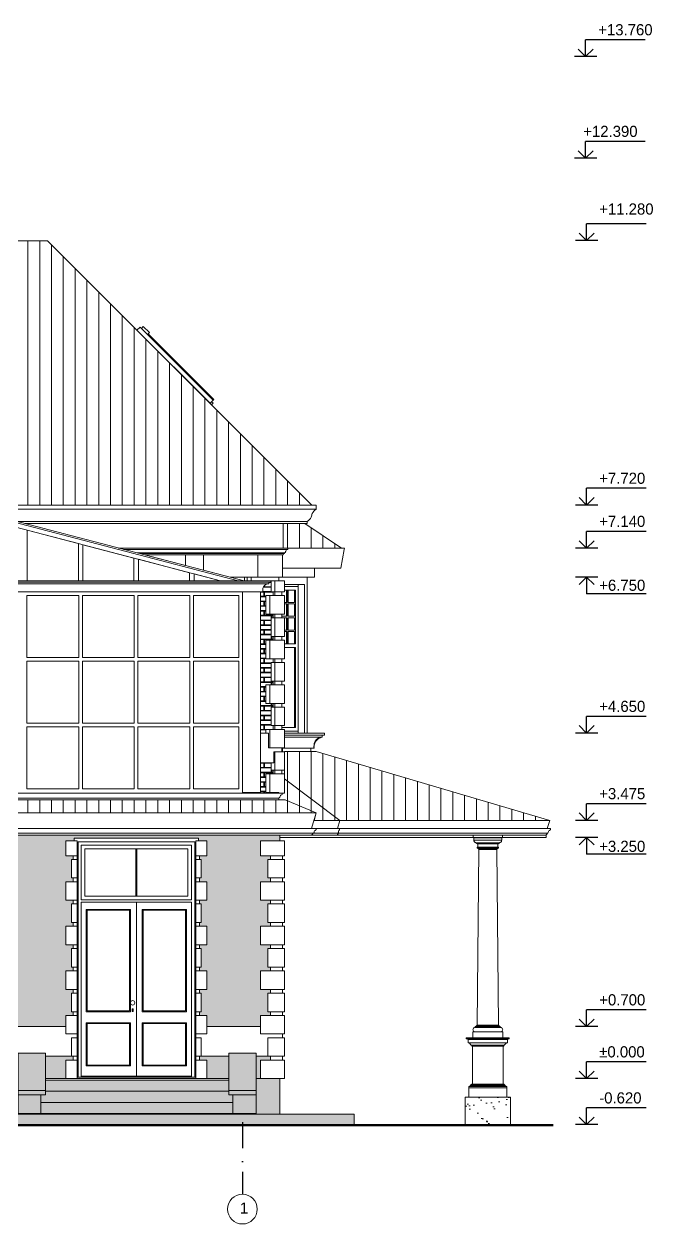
# Model space of a CAD drawing. Header units: millimetres. Extents: x 1177761 to 1329492, y 746793 to 827002.
# Drawn here: x 1261534 to 1269995, y 809771 to 825922 of the extents above; entities that cross this region are included whole.
import ezdxf

# ---------------------------------------------------------------- set-up
doc = ezdxf.new("R2010")
doc.units = ezdxf.units.MM
doc.linetypes.add('Tengelyvonal', pattern=[670.278, 352.778, -176.389, 0, -141.111])
for name, color, linetype in [('axis', 40, 'Continuous'), ('mark', 4, 'Continuous'), ('text', 7, 'Continuous')]:
    doc.layers.add(name, color=color, linetype=linetype)
doc.layers.add('wall', color=5, linetype='Continuous', lineweight=30)
doc.styles.add('GENERATED_STYLE_1', font='')
doc.styles.add('PStudio', font='pstudio.shx')
doc.styles.get('GENERATED_STYLE_1').set_extended_font_data('Arial Кириллический')
pattern_1 = [(0, (-220131.96, 1390884.34), (100, 64), [192.5, -7.5]), (0, (-220231.96, 1390891.84), (100, 64), [192.5, -7.5]), (90, (-220131.96, 1390884.34), (-100, 64), [-71.5, 56.5]), (90, (-220139.46, 1390884.34), (-100, 64), [-71.5, 56.5])]

# ---------------------------------------------------------------- blocks, each defined once
blk = doc.blocks.new('H LEVEL4')
at = {"color": 0, "linetype": 'ByBlock'}
for p, q in [((16, 4.5), (0, 4.5)), ((0, 0), (0, 4.5)), ((3, 0), (-3, 0)), ((-2, 2), (0, 0)), ((0, 0), (2, 2))]:
    blk.add_line(p, q, dxfattribs=at)
at = {"color": 0, "linetype": 'ByBlock', "style": 'PStudio'}
blk.add_attdef('OTM', (3.4, 5.7), '', height=2, dxfattribs=at)
blk = doc.blocks.new('H LEVEL2')
at = {"color": 0, "linetype": 'ByBlock'}
for p, q in [((3, 0), (-3, 0)), ((-2, -2), (0, 0)), ((0, 0), (2, -2)), ((0, 0), (0, -4.5)), ((16, -4.5), (0, -4.5))]:
    blk.add_line(p, q, dxfattribs=at)
at = {"color": 0, "linetype": 'ByBlock', "style": 'PStudio'}
blk.add_attdef('OTM', (3.4, -3.7), '', height=2, dxfattribs=at)
blk = doc.blocks.new('COLUMN')
at = {"color": 0, "linetype": 'ByBlock', "lineweight": -2}
for p, q in [((108, 3875), (108, 3874)), ((108, 3874), (134, 3874)), ((108, 3874), (110, 3874)), ((110, 3874), (112, 3873)), ((112, 3873), (113, 3872)), ((113, 3872), (114, 3871)), ((114, 3871), (115, 3869)), ((115, 3869), (115, 3867)), ((115, 3867), (141, 3867)), ((117, 3867), (117, 3836)), ((117, 3836), (117, 3835)), ((117, 3835), (142, 3835)), ((119, 3835), (119, 3830)), ((119, 3830), (121, 3825)), ((121, 3825), (123, 3820)), ((123, 3820), (125, 3816)), ((125, 3816), (128, 3812)), ((128, 3812), (132, 3809)), ((132, 3809), (136, 3806)), ((134, 3874), (206, 3874)), ((136, 3806), (141, 3805)), ((141, 3867), (210, 3867)), ((141, 3805), (146, 3803)), ((142, 3835), (211, 3835)), ((146, 3803), (151, 3803)), ((151, 3803), (172, 3803)), ((151, 3803), (151, 3800)), ((151, 3800), (152, 3797)), ((152, 3797), (154, 3795)), ((154, 3795), (157, 3793)), ((157, 3793), (159, 3792)), ((159, 3792), (162, 3792)), ((162, 3792), (181, 3792)), ((162, 3792), (162, 3788)), ((162, 3788), (181, 3788)), ((162, 3788), (164, 3788)), ((163, 3739), (162, 3736)), ((162, 3736), (163, 3732)), ((166, 3742), (163, 3739)), ((163, 3732), (166, 3729)), ((164, 3788), (166, 3787)), ((166, 3787), (167, 3786)), ((170, 3743), (166, 3742)), ((166, 3729), (170, 3728)), ((167, 3786), (169, 3784)), ((169, 3784), (169, 3782)), ((169, 3782), (170, 3780)), ((170, 3780), (170, 3743)), ((170, 3743), (188, 3743)), ((170, 3728), (188, 3728)), ((172, 3803), (228, 3803)), ((174, 3721), (174, 3728)), ((176, 3721), (174, 3721)), ((209, 3721), (174, 3721)), ((178, 3720), (176, 3721)), ((180, 3719), (178, 3720)), ((181, 3718), (180, 3719)), ((181, 3792), (234, 3792)), ((181, 3788), (234, 3788)), ((183, 3716), (181, 3718)), ((184, 3715), (183, 3716)), ((188, 3743), (237, 3743)), ((188, 3728), (237, 3728)), ((206, 3874), (305, 3874)), ((270, 3721), (209, 3721)), ((210, 3867), (305, 3867)), ((211, 3835), (305, 3835)), ((228, 3803), (305, 3803)), ((234, 3792), (305, 3792)), ((234, 3788), (305, 3788)), ((237, 3743), (305, 3743)), ((237, 3728), (305, 3728)), ((340, 3721), (270, 3721)), ((305, 3874), (404, 3874)), ((305, 3867), (400, 3867)), ((305, 3835), (399, 3835)), ((305, 3803), (382, 3803)), ((305, 3792), (376, 3792)), ((305, 3788), (376, 3788)), ((305, 3743), (373, 3743)), ((305, 3728), (373, 3728)), ((401, 3721), (340, 3721)), ((373, 3743), (422, 3743)), ((373, 3728), (422, 3728)), ((376, 3792), (429, 3792)), ((376, 3788), (429, 3788)), ((382, 3803), (438, 3803)), ((399, 3835), (468, 3835)), ((400, 3867), (469, 3867)), ((436, 3721), (401, 3721)), ((404, 3874), (476, 3874)), ((422, 3743), (440, 3743)), ((422, 3728), (440, 3728)), ((426, 3715), (427, 3716)), ((427, 3716), (429, 3718)), ((429, 3792), (448, 3792)), ((429, 3788), (448, 3788)), ((429, 3718), (430, 3719)), ((430, 3719), (432, 3720)), ((432, 3720), (434, 3721)), ((434, 3721), (436, 3721)), ((436, 3721), (436, 3728)), ((438, 3803), (459, 3803)), ((441, 3782), (440, 3780)), ((440, 3780), (440, 3743)), ((440, 3743), (444, 3742)), ((444, 3729), (440, 3728)), ((443, 3786), (441, 3784)), ((441, 3784), (441, 3782)), ((444, 3787), (443, 3786)), ((446, 3788), (444, 3787)), ((444, 3742), (447, 3739)), ((447, 3732), (444, 3729)), ((448, 3788), (446, 3788)), ((447, 3739), (448, 3736)), ((448, 3736), (447, 3732)), ((451, 3792), (448, 3792)), ((448, 3792), (448, 3788)), ((453, 3793), (451, 3792)), ((456, 3795), (453, 3793)), ((458, 3797), (456, 3795)), ((459, 3800), (458, 3797)), ((464, 3803), (459, 3803)), ((459, 3803), (459, 3800)), ((469, 3805), (464, 3803)), ((468, 3835), (493, 3835)), ((469, 3867), (495, 3867)), ((474, 3806), (469, 3805)), ((478, 3809), (474, 3806)), ((476, 3874), (502, 3874)), ((482, 3812), (478, 3809)), ((485, 3816), (482, 3812)), ((487, 3820), (485, 3816)), ((489, 3825), (487, 3820)), ((491, 3830), (489, 3825)), ((491, 3835), (491, 3830)), ((493, 3867), (493, 3836)), ((493, 3836), (493, 3835)), ((496, 3871), (495, 3869)), ((495, 3869), (495, 3867)), ((497, 3872), (496, 3871)), ((498, 3873), (497, 3872)), ((500, 3874), (498, 3873)), ((502, 3874), (500, 3874)), ((502, 3875), (502, 3874)), ((184, 3711), (160, 1349)), ((184, 3713), (184, 3715)), ((184, 3711), (184, 3713)), ((184, 3711), (217, 3711)), ((217, 3711), (273, 3711)), ((273, 3711), (337, 3711)), ((337, 3711), (393, 3711)), ((393, 3711), (426, 3711)), ((426, 3713), (426, 3715)), ((426, 3711), (426, 3713)), ((426, 3711), (450, 1349)), ((108, 1299), (106, 1291)), ((113, 1305), (108, 1299)), ((119, 1310), (113, 1305)), ((127, 1314), (119, 1310)), ((135, 1315), (127, 1314)), ((135, 1315), (158, 1315)), ((137, 1325), (136, 1321)), ((136, 1321), (137, 1318)), ((139, 1327), (137, 1325)), ((137, 1318), (139, 1316)), ((142, 1328), (139, 1327)), ((139, 1316), (142, 1315)), ((142, 1328), (148, 1328)), ((150, 1337), (148, 1336)), ((148, 1336), (148, 1328)), ((148, 1336), (190, 1336)), ((148, 1328), (159, 1328)), ((153, 1337), (150, 1337)), ((155, 1338), (153, 1337)), ((156, 1340), (155, 1338)), ((158, 1342), (156, 1340)), ((159, 1344), (158, 1342)), ((158, 1315), (220, 1315)), ((160, 1346), (159, 1344)), ((159, 1328), (164, 1328)), ((160, 1349), (160, 1346)), ((160, 1349), (199, 1349)), ((164, 1328), (179, 1328)), ((179, 1328), (190, 1328)), ((190, 1336), (263, 1336)), ((190, 1328), (208, 1328)), ((199, 1349), (266, 1349)), ((208, 1328), (224, 1328)), ((220, 1315), (305, 1315)), ((224, 1328), (245, 1328)), ((245, 1328), (263, 1328)), ((263, 1336), (347, 1336)), ((263, 1328), (284, 1328)), ((266, 1349), (344, 1349)), ((284, 1328), (305, 1328)), ((305, 1328), (326, 1328)), ((305, 1315), (390, 1315)), ((326, 1328), (347, 1328)), ((344, 1349), (411, 1349)), ((347, 1336), (420, 1336)), ((347, 1328), (365, 1328)), ((365, 1328), (386, 1328)), ((386, 1328), (402, 1328)), ((390, 1315), (452, 1315)), ((402, 1328), (420, 1328)), ((411, 1349), (450, 1349)), ((420, 1336), (462, 1336)), ((420, 1328), (431, 1328)), ((431, 1328), (446, 1328)), ((446, 1328), (451, 1328)), ((450, 1349), (450, 1346)), ((450, 1346), (451, 1344)), ((451, 1344), (452, 1342)), ((451, 1328), (462, 1328)), ((452, 1342), (454, 1340)), ((452, 1315), (475, 1315)), ((454, 1340), (455, 1338)), ((455, 1338), (457, 1337)), ((457, 1337), (460, 1337)), ((460, 1337), (462, 1336)), ((462, 1336), (462, 1328)), ((462, 1328), (468, 1328)), ((468, 1328), (471, 1327)), ((471, 1316), (468, 1315)), ((471, 1327), (473, 1325)), ((473, 1318), (471, 1316)), ((473, 1325), (474, 1321)), ((474, 1321), (473, 1318)), ((475, 1315), (483, 1314)), ((483, 1314), (491, 1310)), ((491, 1310), (497, 1305)), ((497, 1305), (502, 1299)), ((502, 1299), (504, 1291)), ((16, 1178), (594, 1178)), ((16, 1165), (16, 1178)), ((16, 1165), (594, 1165)), ((26, 1165), (39, 1153)), ((39, 1153), (571, 1153)), ((40, 1109), (40, 1153)), ((106, 1291), (105, 1283)), ((105, 1283), (107, 1275)), ((105, 1257), (505, 1257)), ((105, 1178), (105, 1257)), ((107, 1275), (111, 1268)), ((111, 1268), (116, 1262)), ((116, 1262), (123, 1257)), ((494, 1262), (487, 1257)), ((499, 1268), (494, 1262)), ((503, 1275), (499, 1268)), ((505, 1283), (503, 1275)), ((504, 1291), (505, 1283)), ((505, 1178), (505, 1257)), ((570, 1109), (570, 1153)), ((584, 1165), (571, 1153)), ((594, 1165), (594, 1178)), ((40, 1109), (570, 1109)), ((53, 1109), (83, 1079)), ((83, 1079), (527, 1079)), ((88, 1062), (88, 1079)), ((88, 1062), (522, 1062)), ((99, 553), (99, 1062)), ((511, 553), (511, 1062)), ((522, 1062), (522, 1079)), ((557, 1109), (527, 1079)), ((48, 504), (562, 504)), ((48, 378), (48, 504)), ((51, 521), (559, 521)), ((51, 504), (51, 521)), ((62, 532), (548, 532)), ((62, 521), (62, 532)), ((74, 542), (536, 542)), ((74, 532), (74, 542)), ((86, 553), (524, 553)), ((86, 542), (86, 553)), ((524, 542), (524, 553)), ((536, 532), (536, 542)), ((548, 521), (548, 532)), ((559, 504), (559, 521)), ((562, 378), (562, 504)), ((0, 378), (610, 378)), ((0, 0), (0, 378)), ((610, 0), (610, 378)), ((0, 0), (610, 0))]:
    blk.add_line(p, q, dxfattribs=at)

msp = doc.modelspace()

# ---------------------------------------------------------------- hatches: boundary and pattern name
at = {"layer": 'wall', "lineweight": 20, "ltscale": 50}
h = msp.add_hatch(dxfattribs=at)
h.set_pattern_fill('ANSI31', color=250, scale=50, angle=45, style=0)
h.paths.add_polyline_path([(1261848, 823005), (1257649, 823005), (1261206, 819448), (1261264, 819448), (1265405, 819448)])
h = msp.add_hatch(dxfattribs=at)
h.set_pattern_fill('ANSI31', color=250, scale=50, angle=45, style=0)
h.paths.add_polyline_path([(1265310, 819198), (1265019, 819198), (1265019, 818868), (1265083, 818868), (1265804, 818868)])
at = {"layer": 'wall', "lineweight": 20, "ltscale": 2}
h = msp.add_hatch(dxfattribs=at)
h.set_pattern_fill('AR18', color=251, scale=20, style=0)
h.set_pattern_definition(pattern_1)
h.paths.add_polyline_path([(1264857, 817328), (1264884, 817328), (1264884, 817378), (1264840, 817378), (1264787, 817378), (1264787, 817628), (1264840, 817628), (1264884, 817628), (1264884, 817678), (1264857, 817678), (1264857, 817928), (1264884, 817928), (1264884, 817978), (1264840, 817978), (1264787, 817978), (1264787, 818228), (1264840, 818228), (1264884, 818228), (1264884, 818278), (1264857, 818278), (1264857, 818428), (1264852, 818428), (1264852, 818408), (1264828, 818408), (1264828, 818388), (1264806, 818386), (1264786, 818377), (1264769, 818364), (1264756, 818347), (1264748, 818327), (1264745, 818305), (1264745, 818278), (1264713, 818278), (1264713, 816378), (1264787, 816378), (1264787, 816428), (1264840, 816428), (1264884, 816428), (1264884, 816478), (1264857, 816478), (1264857, 816728), (1264884, 816728), (1264884, 816778), (1264840, 816778), (1264787, 816778), (1264787, 817028), (1264840, 817028), (1264884, 817028), (1264884, 817078), (1264857, 817078)])
h.paths.add_polyline_path([(1264857, 815978), (1264713, 815978), (1264713, 815578), (1264713, 815568), (1264963, 815568), (1264963, 815578), (1264840, 815578), (1264787, 815578), (1264787, 815828), (1264840, 815828), (1264884, 815828), (1264884, 815878), (1264857, 815878)])
at = {"layer": 'wall', "lineweight": 20, "ltscale": 50}
h = msp.add_hatch(dxfattribs=at)
h.set_pattern_fill('ANSI31', color=250, scale=50, angle=45, style=0)
h.paths.add_polyline_path([(1265462, 816132), (1265038, 816132), (1265038, 815763), (1265782, 815203), (1267383, 815203, -0.237381), (1268190, 815203), (1268606, 815203)])
h.paths.add_polyline_path([(1267383, 815203), (1268190, 815203, 0.237381)], flags=17)
h.paths.add_polyline_path([(1265038, 815763), (1265038, 815568), (1265005, 815568), (1265005, 815551, 0.263702), (1264978, 815528), (1264976, 815521, -0.271282), (1264963, 815505), (1264963, 815480), (1265042, 815480), (1265046, 815480), (1265466, 815303), (1265466, 815303), (1265436, 815203), (1265782, 815203)])
h = msp.add_hatch(dxfattribs=at)
h.set_pattern_fill('ANSI31', color=250, scale=50, angle=45, style=0)
h.paths.add_polyline_path([(1265046, 815480), (1264963, 815480), (1253657, 815480), (1253836, 815303), (1265466, 815303)])
at = {"layer": 'wall', "lineweight": 20, "ltscale": 2}
h = msp.add_hatch(dxfattribs=at)
h.set_pattern_fill('AR18', color=251, scale=20, style=0)
h.set_pattern_definition(pattern_1)
h.paths.add_polyline_path([(1259284, 813528), (1259184, 813528), (1259184, 813778), (1259284, 813778), (1259284, 813828), (1259259, 813828), (1259259, 814078), (1259284, 814078), (1259284, 814128), (1259184, 814128), (1259184, 814378), (1259284, 814378), (1259284, 814428), (1259259, 814428), (1259259, 814678), (1259284, 814678), (1259284, 814728), (1259184, 814728), (1259184, 814928), (1259334, 814928), (1259334, 814728), (1259334, 814678), (1259334, 814428), (1259334, 814378), (1259334, 814128), (1259334, 814078), (1259334, 813828), (1259334, 813778), (1259334, 813528), (1259334, 813478), (1259334, 813228), (1259334, 813178), (1259334, 812928), (1259334, 812878), (1259334, 812628), (1259334, 812578), (1259334, 812328), (1259334, 812328), (1259334, 812278), (1259334, 812278), (1259334, 812028), (1259334, 811978), (1259334, 811728), (1259359, 811728), (1259359, 811745), (1259359, 815003), (1258168, 815003), (1258168, 812446), (1258168, 812428), (1258194, 812428), (1258194, 812678), (1258194, 812728), (1258194, 812978), (1258194, 813028), (1258194, 813278), (1258194, 813328), (1258194, 813578), (1258194, 813628), (1258194, 813878), (1258194, 813928), (1258194, 814178), (1258194, 814228), (1258194, 814478), (1258194, 814528), (1258194, 814778), (1258194, 814828), (1258194, 814978), (1258344, 814978), (1258344, 814828), (1258244, 814828), (1258244, 814778), (1258269, 814778), (1258269, 814528), (1258244, 814528), (1258244, 814478), (1258344, 814478), (1258344, 814228), (1258244, 814228), (1258244, 814178), (1258269, 814178), (1258269, 813928), (1258244, 813928), (1258244, 813878), (1258344, 813878), (1258344, 813628), (1258244, 813628), (1258244, 813578), (1258269, 813578), (1258269, 813328), (1258244, 813328), (1258244, 813278), (1258344, 813278), (1258344, 813028), (1258244, 813028), (1258244, 812978), (1258269, 812978), (1258269, 812728), (1258244, 812728), (1258244, 812678), (1258344, 812678), (1258344, 812428), (1259184, 812428), (1259184, 812578), (1259284, 812578), (1259284, 812628), (1259259, 812628), (1259259, 812878), (1259284, 812878), (1259284, 812928), (1259184, 812928), (1259184, 813178), (1259284, 813178), (1259284, 813228), (1259259, 813228), (1259259, 813478), (1259284, 813478)])
h.paths.add_polyline_path([(1262097, 813778), (1262197, 813778), (1262197, 813828), (1262172, 813828), (1262172, 814078), (1262197, 814078), (1262197, 814128), (1262097, 814128), (1262097, 814378), (1262197, 814378), (1262197, 814428), (1262172, 814428), (1262172, 814678), (1262197, 814678), (1262197, 814728), (1262097, 814728), (1262097, 814928), (1262210, 814928), (1262210, 814965), (1263880, 814965), (1263880, 814928), (1263993, 814928), (1263993, 814728), (1263893, 814728), (1263893, 814678), (1263918, 814678), (1263918, 814428), (1263893, 814428), (1263893, 814378), (1263993, 814378), (1263993, 814128), (1263893, 814128), (1263893, 814078), (1263918, 814078), (1263918, 813828), (1263893, 813828), (1263893, 813778), (1263993, 813778), (1263993, 813528), (1263893, 813528), (1263893, 813478), (1263918, 813478), (1263918, 813228), (1263893, 813228), (1263893, 813178), (1263993, 813178), (1263993, 812928), (1263893, 812928), (1263893, 812878), (1263918, 812878), (1263918, 812628), (1263893, 812628), (1263893, 812578), (1263993, 812578), (1263993, 812428), (1264714, 812428), (1264714, 812578), (1264851, 812578), (1264851, 812628), (1264814, 812628), (1264814, 812878), (1264851, 812878), (1264851, 812928), (1264714, 812928), (1264714, 813178), (1264851, 813178), (1264851, 813228), (1264814, 813228), (1264814, 813478), (1264851, 813478), (1264851, 813528), (1264714, 813528), (1264714, 813778), (1264851, 813778), (1264851, 813828), (1264814, 813828), (1264814, 814078), (1264851, 814078), (1264851, 814128), (1264714, 814128), (1264714, 814378), (1264851, 814378), (1264851, 814428), (1264814, 814428), (1264814, 814678), (1264851, 814678), (1264851, 814728), (1264714, 814728), (1264714, 814928), (1264973, 814928), (1264973, 815003), (1261194, 815003), (1261194, 811745), (1261194, 811728), (1261217, 811728), (1261217, 811978), (1261217, 812028), (1261217, 812278), (1261217, 812328), (1261217, 812578), (1261217, 812628), (1261217, 812878), (1261217, 812928), (1261217, 813178), (1261217, 813228), (1261217, 813478), (1261217, 813528), (1261217, 813778), (1261217, 813828), (1261217, 814078), (1261217, 814128), (1261217, 814378), (1261217, 814428), (1261217, 814678), (1261217, 814728), (1261217, 814928), (1261363, 814928), (1261363, 814728), (1261267, 814728), (1261267, 814678), (1261292, 814678), (1261292, 814428), (1261267, 814428), (1261267, 814378), (1261363, 814378), (1261363, 814128), (1261267, 814128), (1261267, 814078), (1261292, 814078), (1261292, 813828), (1261267, 813828), (1261267, 813778), (1261363, 813778), (1261363, 813528), (1261267, 813528), (1261267, 813478), (1261292, 813478), (1261292, 813228), (1261267, 813228), (1261267, 813178), (1261363, 813178), (1261363, 812928), (1261267, 812928), (1261267, 812878), (1261292, 812878), (1261292, 812628), (1261267, 812628), (1261267, 812578), (1261363, 812578), (1261363, 812428), (1262097, 812428), (1262097, 812578), (1262197, 812578), (1262197, 812628), (1262172, 812628), (1262172, 812878), (1262197, 812878), (1262197, 812928), (1262097, 812928), (1262097, 813178), (1262197, 813178), (1262197, 813228), (1262172, 813228), (1262172, 813478), (1262197, 813478), (1262197, 813528), (1262097, 813528)])
h.paths.add_polyline_path([(1260372, 814078), (1260397, 814078), (1260397, 814128), (1260297, 814128), (1260297, 814378), (1260397, 814378), (1260397, 814428), (1260372, 814428), (1260372, 814678), (1260397, 814678), (1260397, 814728), (1260297, 814728), (1260297, 814928), (1260447, 814928), (1260447, 814728), (1260447, 814678), (1260447, 814428), (1260447, 814378), (1260447, 814128), (1260447, 814078), (1260447, 813828), (1260447, 813778), (1260447, 813528), (1260447, 813478), (1260447, 813228), (1260447, 813178), (1260447, 812928), (1260447, 812878), (1260447, 812628), (1260447, 812578), (1260447, 812328), (1260447, 812278), (1260447, 812028), (1260447, 811978), (1260447, 811728), (1260474, 811728), (1260474, 811745), (1260474, 815003), (1260079, 815003), (1260079, 811745), (1260079, 811728), (1260104, 811728), (1260104, 811978), (1260104, 812028), (1260104, 812278), (1260104, 812328), (1260104, 812578), (1260104, 812628), (1260104, 812878), (1260104, 812928), (1260104, 813178), (1260104, 813228), (1260104, 813478), (1260104, 813528), (1260104, 813778), (1260104, 813828), (1260104, 814078), (1260104, 814128), (1260104, 814378), (1260104, 814428), (1260104, 814678), (1260104, 814728), (1260104, 814928), (1260254, 814928), (1260254, 814728), (1260154, 814728), (1260154, 814678), (1260179, 814678), (1260179, 814428), (1260154, 814428), (1260154, 814378), (1260254, 814378), (1260254, 814128), (1260154, 814128), (1260154, 814078), (1260179, 814078), (1260179, 813828), (1260154, 813828), (1260154, 813778), (1260254, 813778), (1260254, 813528), (1260154, 813528), (1260154, 813478), (1260179, 813478), (1260179, 813228), (1260154, 813228), (1260154, 813178), (1260254, 813178), (1260254, 812928), (1260154, 812928), (1260154, 812878), (1260179, 812878), (1260179, 812628), (1260154, 812628), (1260154, 812578), (1260254, 812578), (1260254, 812428), (1260297, 812428), (1260297, 812578), (1260397, 812578), (1260397, 812628), (1260372, 812628), (1260372, 812878), (1260397, 812878), (1260397, 812928), (1260297, 812928), (1260297, 813178), (1260397, 813178), (1260397, 813228), (1260372, 813228), (1260372, 813478), (1260397, 813478), (1260397, 813528), (1260297, 813528), (1260297, 813778), (1260397, 813778), (1260397, 813828), (1260372, 813828)])
h.paths.add_polyline_path([(1260397, 812028), (1260372, 812028), (1260179, 812028), (1260154, 812028), (1260154, 811978), (1260254, 811978), (1260254, 811728), (1260297, 811728), (1260297, 811978), (1260397, 811978)], flags=17)
h.paths.add_polyline_path([(1262097, 811978), (1262197, 811978), (1262197, 812028), (1262172, 812028), (1261825, 812028), (1261825, 811728), (1262097, 811728)], flags=16)
h.paths.add_polyline_path([(1261455, 812028), (1261292, 812028), (1261267, 812028), (1261267, 811978), (1261363, 811978), (1261363, 811728), (1261455, 811728)], flags=17)
h.paths.add_polyline_path([(1264289, 812028), (1263918, 812028), (1263893, 812028), (1263893, 811978), (1263993, 811978), (1263993, 811728), (1264289, 811728)], flags=17)
h.paths.add_polyline_path([(1264851, 812028), (1264814, 812028), (1264659, 812028), (1264659, 811728), (1264714, 811728), (1264714, 811978), (1264851, 811978)])
at = {"layer": 'wall', "lineweight": 20, "ltscale": 50}
h = msp.add_hatch(dxfattribs=at)
h.set_pattern_fill('AR-SAND', color=250, scale=5, style=0)
h.paths.add_polyline_path([(1264973, 811728), (1264714, 811728), (1264659, 811728), (1264659, 811507), (1264659, 811258), (1264659, 811250), (1264973, 811250)])
h.paths.add_polyline_path([(1264659, 811507), (1264343, 811507), (1264343, 811258), (1264659, 811258)], flags=17)
h.paths.add_polyline_path([(1265974, 811250), (1254201, 811250), (1254201, 811100), (1265974, 811100)])
h.paths.add_polyline_path([(1264659, 811728), (1264289, 811728), (1264289, 811567), (1264659, 811567)])
h.paths.add_polyline_path([(1264659, 812068), (1264289, 812068), (1264289, 811728), (1264659, 811728)])
h.paths.add_polyline_path([(1264659, 811567), (1264289, 811567), (1264289, 811507), (1264659, 811507)])
h.paths.add_polyline_path([(1261758, 811507), (1261455, 811507), (1261455, 811258), (1261758, 811258)], flags=17)
h.paths.add_polyline_path([(1261825, 811567), (1261455, 811567), (1261455, 811507), (1261758, 811507), (1261825, 811507)], flags=17)
h.paths.add_polyline_path([(1261825, 811728), (1261455, 811728), (1261455, 811567), (1261825, 811567)], flags=17)
h.paths.add_polyline_path([(1261825, 812068), (1261455, 812068), (1261455, 811728), (1261825, 811728)])
h.paths.add_polyline_path([(1264343, 811408), (1261758, 811408), (1261758, 811258), (1264343, 811258)], flags=17)
h.paths.add_polyline_path([(1264343, 811507), (1264289, 811507), (1264289, 811558), (1261825, 811558), (1261825, 811507), (1261758, 811507), (1261758, 811408), (1264343, 811408)], flags=16)
h.paths.add_polyline_path([(1264289, 811708), (1261825, 811708), (1261825, 811567), (1261825, 811558), (1264289, 811558)], flags=17)
h.paths.add_polyline_path([(1261455, 811507), (1261455, 811567), (1261455, 811728), (1253633, 811728), (1253633, 811250), (1254201, 811250), (1264659, 811250), (1264659, 811258), (1264343, 811258), (1261758, 811258), (1261455, 811258)])
h.paths.add_polyline_path([(1257103, 811378), (1257103, 811428), (1257103, 811528), (1257253, 811528), (1257253, 811428), (1257253, 811378)], flags=16)
h.paths.add_polyline_path([(1255043, 811378), (1254893, 811378), (1254893, 811428), (1254893, 811528), (1255043, 811528), (1255043, 811428)], flags=16)
h.paths.add_polyline_path([(1259644, 811378), (1259644, 811428), (1259644, 811528), (1259794, 811528), (1259794, 811428), (1259794, 811378)], flags=16)
h.paths.add_polyline_path([(1260759, 811378), (1260759, 811428), (1260759, 811528), (1260909, 811528), (1260909, 811428), (1260909, 811378)], flags=16)
h = msp.add_hatch(dxfattribs=at)
h.set_pattern_fill('AR-SAND', color=250, scale=5, style=0)
h.paths.add_polyline_path([(1268078, 811478), (1267468, 811478), (1267468, 811100), (1268078, 811100)])

# ---------------------------------------------------------------- linework, layer by layer
at = {"layer": 'axis', "linetype": 'Tengelyvonal'}
msp.add_line((1264472, 811143), (1264472, 810171), dxfattribs=at)
at = {"layer": 'axis', "color": 3, "linetype": 'Continuous', "lineweight": 15}
msp.add_circle((1264472, 809971), 200, dxfattribs=at)
at = {"layer": 'wall', "color": 250, "lineweight": 20, "ltscale": 50}
for p, q in [((1233782, 819448), (1265463, 819448)), ((1265463, 819390), (1233782, 819390)), ((1265344, 819228), (1261431, 819228)), ((1265083, 818851), (1262878, 818851)), ((1265038, 818804), (1263057, 818804)), ((1265038, 818795), (1263090, 818795)), ((1265442, 818597), (1265013, 818597)), ((1234271, 815502), (1264963, 815502)), ((1264963, 815568), (1243280, 815568)), ((1265046, 815480), (1247975, 815480)), ((1265403, 815093), (1247963, 815093)), ((1268573, 815029), (1247963, 815029)), ((1268573, 815093), (1265466, 815093)), ((1265404, 815003), (1247963, 815003))]:
    msp.add_line(p, q, dxfattribs=at)
for points in [[(1265405, 819448), (1261848, 823005), (1257649, 823005), (1261206, 819448)], [(1263096, 821842), (1263053, 821800), (1264036, 820817), (1264058, 820838), (1264079, 820859)], [(1263138, 821849), (1263114, 821825), (1263195, 821743), (1263220, 821768)], [(1263206, 821754), (1263195, 821743), (1264079, 820859), (1264089, 820870)], [(1264079, 820817), (1264058, 820838), (1264036, 820817), (1264058, 820796)], [(1262265, 818930), (1261577, 819110), (1261577, 818428), (1262265, 818428)], [(1263013, 818734), (1262325, 818914), (1262325, 818428), (1263013, 818428), (1263013, 818547)], [(1263708, 818778), (1263156, 818778), (1263156, 818778), (1263708, 818634)], [(1263949, 818778), (1263708, 818778), (1263708, 818634), (1263949, 818571)], [(1264677, 818778), (1263949, 818778), (1263949, 818571), (1264306, 818478), (1264306, 818478), (1264677, 818478)], [(1264677, 818778), (1265013, 818778), (1265013, 818478), (1264677, 818478)], [(1263761, 818537), (1263073, 818718), (1263073, 818547), (1263073, 818428), (1263761, 818428), (1263761, 818471)], [(1264852, 818428), (1260839, 818428), (1260839, 818408), (1264852, 818408)], [(1264828, 818408), (1260839, 818408), (1260839, 818388), (1264828, 818388)], [(1263821, 818522), (1263821, 818428), (1264179, 818428)], [(1264306, 818478), (1264500, 818478), (1264500, 818428), (1264497, 818428)], [(1264536, 818478), (1264589, 818478), (1264589, 818428), (1264536, 818428)], [(1264589, 818478), (1264963, 818478), (1264963, 818428), (1264589, 818428)], [(1264910, 818428), (1264857, 818428), (1264857, 818278), (1264910, 818278)], [(1265038, 818428), (1264963, 818428), (1264910, 818428), (1264910, 818278), (1265038, 818278)], [(1265342, 818478), (1265013, 818478), (1264963, 818478), (1264963, 818428), (1265038, 818428), (1265038, 818378), (1265305, 818378), (1265305, 816378), (1265342, 816378)], [(1264756, 818347), (1264769, 818364), (1264786, 818377), (1264806, 818386), (1264828, 818388), (1260839, 818388), (1260839, 818278), (1264745, 818278), (1264745, 818305), (1264748, 818327)], [(1264713, 818278), (1264473, 818278), (1264473, 815578), (1264713, 815578)], [(1264910, 818278), (1264884, 818278), (1264884, 818228), (1264910, 818228)], [(1265001, 818278), (1264910, 818278), (1264910, 818228), (1265001, 818228)], [(1265220, 818353), (1265038, 818353), (1265038, 818303), (1265074, 818303), (1265088, 818303), (1265185, 818303), (1265185, 818137), (1265185, 818117), (1265185, 817950), (1265185, 817930), (1265185, 817764), (1265185, 817744), (1265185, 817578), (1265088, 817578), (1265074, 817578), (1265038, 817578), (1265038, 817528), (1265185, 817528), (1265185, 816453), (1265001, 816453), (1265001, 816428), (1265038, 816428), (1265038, 816403), (1265220, 816403)], [(1265063, 818303), (1265038, 818303), (1265038, 818278), (1265001, 818278), (1265001, 818228), (1265038, 818228), (1265038, 818137), (1265063, 818137)], [(1265074, 818303), (1265063, 818303), (1265063, 818137), (1265074, 818137)], [(1265174, 818303), (1265088, 818303), (1265088, 818137), (1265174, 818137)], [(1265305, 818378), (1265220, 818378), (1265220, 818353), (1265220, 816403), (1265220, 816378), (1265305, 816378)], [(1262269, 818228), (1261571, 818228), (1261571, 817394), (1262269, 817394)], [(1263017, 818228), (1262319, 818228), (1262319, 817394), (1263017, 817394)], [(1263765, 818228), (1263067, 818228), (1263067, 817394), (1263765, 817394)], [(1264423, 818228), (1263815, 818228), (1263815, 817394), (1264423, 817394)], [(1264840, 818228), (1264787, 818228), (1264787, 817978), (1264840, 817978)], [(1265038, 818228), (1265001, 818228), (1264840, 818228), (1264840, 817978), (1265038, 817978)], [(1265063, 818117), (1265038, 818117), (1265038, 817978), (1265001, 817978), (1265001, 817950), (1265063, 817950)], [(1265074, 818117), (1265063, 818117), (1265063, 817950), (1265074, 817950)], [(1265174, 818117), (1265088, 818117), (1265088, 817950), (1265174, 817950)], [(1264910, 817928), (1264857, 817928), (1264857, 817678), (1264910, 817678)], [(1264910, 817978), (1264884, 817978), (1264884, 817928), (1264910, 817928)], [(1265001, 817978), (1264910, 817978), (1264910, 817928), (1265001, 817928)], [(1265038, 817928), (1265001, 817928), (1264910, 817928), (1264910, 817678), (1265001, 817678), (1265038, 817678)], [(1265063, 817930), (1265001, 817930), (1265001, 817928), (1265038, 817928), (1265038, 817764), (1265063, 817764)], [(1265074, 817930), (1265063, 817930), (1265063, 817764), (1265074, 817764)], [(1265174, 817930), (1265088, 817930), (1265088, 817764), (1265174, 817764)], [(1264840, 817628), (1264787, 817628), (1264787, 817378), (1264840, 817378)], [(1265038, 817628), (1265001, 817628), (1264840, 817628), (1264840, 817378), (1265038, 817378)], [(1264910, 817678), (1264884, 817678), (1264884, 817628), (1264910, 817628)], [(1265001, 817678), (1264910, 817678), (1264910, 817628), (1265001, 817628)], [(1265063, 817744), (1265038, 817744), (1265038, 817678), (1265001, 817678), (1265001, 817628), (1265038, 817628), (1265038, 817578), (1265063, 817578)], [(1265074, 817744), (1265063, 817744), (1265063, 817578), (1265074, 817578)], [(1265174, 817744), (1265088, 817744), (1265088, 817578), (1265174, 817578)], [(1265174, 817528), (1265038, 817528), (1265038, 817378), (1265001, 817378), (1265001, 817328), (1265038, 817328), (1265038, 817078), (1265001, 817078), (1265001, 817028), (1265038, 817028), (1265038, 816778), (1265001, 816778), (1265001, 816728), (1265038, 816728), (1265038, 816478), (1265001, 816478), (1265001, 816453), (1265174, 816453)], [(1262269, 817344), (1261571, 817344), (1261571, 816511), (1262269, 816511)], [(1263017, 817344), (1262319, 817344), (1262319, 816511), (1263017, 816511)], [(1263765, 817344), (1263067, 817344), (1263067, 816511), (1263765, 816511)], [(1264423, 817344), (1263815, 817344), (1263815, 816511), (1264423, 816511)], [(1264910, 817328), (1264857, 817328), (1264857, 817078), (1264910, 817078)], [(1264910, 817378), (1264884, 817378), (1264884, 817328), (1264910, 817328)], [(1265001, 817378), (1264910, 817378), (1264910, 817328), (1265001, 817328)], [(1265038, 817328), (1265001, 817328), (1264910, 817328), (1264910, 817078), (1265001, 817078), (1265038, 817078)], [(1264840, 817028), (1264787, 817028), (1264787, 816778), (1264840, 816778)], [(1265038, 817028), (1265001, 817028), (1264840, 817028), (1264840, 816778), (1265038, 816778)], [(1264910, 817078), (1264884, 817078), (1264884, 817028), (1264910, 817028)], [(1265001, 817078), (1264910, 817078), (1264910, 817028), (1265001, 817028)], [(1264910, 816728), (1264857, 816728), (1264857, 816478), (1264910, 816478)], [(1264910, 816778), (1264884, 816778), (1264884, 816728), (1264910, 816728)], [(1265001, 816778), (1264910, 816778), (1264910, 816728), (1265001, 816728)], [(1265038, 816728), (1265001, 816728), (1264910, 816728), (1264910, 816478), (1265038, 816478)], [(1262269, 816461), (1261571, 816461), (1261571, 815628), (1262269, 815628)], [(1263017, 816461), (1262319, 816461), (1262319, 815628), (1263017, 815628)], [(1263765, 816461), (1263067, 816461), (1263067, 815628), (1263765, 815628)], [(1264423, 816461), (1263815, 816461), (1263815, 815628), (1264423, 815628)], [(1264910, 816478), (1264884, 816478), (1264884, 816428), (1264910, 816428)], [(1265001, 816478), (1264910, 816478), (1264910, 816428), (1265001, 816428)], [(1264893, 816128), (1264910, 816128), (1265001, 816128), (1265001, 816178), (1264840, 816178), (1264822, 816178), (1264822, 816378), (1264713, 816378), (1264713, 815978), (1264893, 815978)], [(1264840, 816428), (1264787, 816428), (1264787, 816378), (1264822, 816378), (1264822, 816178), (1264840, 816178)], [(1265038, 816428), (1265001, 816428), (1264840, 816428), (1264840, 816178), (1265001, 816178), (1265038, 816178)], [(1265220, 816403), (1265038, 816403), (1265038, 816378), (1265220, 816378)], [(1265577, 816376), (1265038, 816376), (1265038, 816349), (1265577, 816349)], [(1265545, 816349), (1265038, 816349), (1265038, 816323), (1265545, 816323)], [(1265392, 816176), (1265013, 816176), (1265013, 816128), (1265038, 816128), (1265038, 816132), (1265083, 816132), (1265083, 816132), (1265392, 816132)], [(1264910, 816128), (1264893, 816128), (1264893, 815978), (1264857, 815978), (1264857, 815878), (1264910, 815878)], [(1265038, 816128), (1265001, 816128), (1264910, 816128), (1264910, 815878), (1265038, 815878)], [(1265462, 816132), (1265038, 816132), (1265038, 815763), (1265782, 815203), (1268606, 815203)], [(1264840, 815828), (1264787, 815828), (1264787, 815578), (1264840, 815578)], [(1265038, 815828), (1265001, 815828), (1264840, 815828), (1264840, 815578), (1264963, 815578), (1264963, 815568), (1265005, 815568), (1265038, 815568)], [(1264910, 815878), (1264884, 815878), (1264884, 815828), (1264910, 815828)], [(1265001, 815878), (1264910, 815878), (1264910, 815828), (1265001, 815828)], [(1265046, 815480), (1264963, 815480), (1253657, 815480), (1253836, 815303), (1265466, 815303)], [(1262247, 814928), (1262097, 814928), (1262097, 814728), (1262247, 814728)], [(1263880, 814965), (1262210, 814965), (1262210, 814928), (1262247, 814928), (1262247, 814728), (1262247, 814678), (1262247, 814428), (1262247, 814378), (1262247, 814128), (1262247, 814078), (1262247, 813828), (1262247, 813778), (1262247, 813528), (1262247, 813478), (1262247, 813228), (1262247, 813178), (1262247, 812928), (1262247, 812878), (1262247, 812628), (1262247, 812578), (1262247, 812428), (1262247, 812428), (1262247, 812028), (1262247, 812028), (1262247, 811978), (1262247, 811748), (1262260, 811748), (1262260, 814915), (1263830, 814915), (1263830, 811748), (1263843, 811748), (1263843, 811978), (1263843, 812028), (1263843, 812278), (1263843, 812328), (1263843, 812428), (1263843, 812578), (1263843, 812628), (1263843, 812878), (1263843, 812928), (1263843, 813178), (1263843, 813228), (1263843, 813478), (1263843, 813528), (1263843, 813778), (1263843, 813828), (1263843, 814078), (1263843, 814128), (1263843, 814378), (1263843, 814428), (1263843, 814678), (1263843, 814728), (1263843, 814928), (1263880, 814928)], [(1263786, 814871), (1262304, 814871), (1262304, 814135), (1263786, 814135)], [(1263993, 814928), (1263843, 814928), (1263843, 814728), (1263993, 814728)], [(1265039, 814928), (1264973, 814928), (1264714, 814928), (1264714, 814728), (1265039, 814728)], [(1267576, 815003), (1265751, 815003), (1265404, 815003), (1264973, 815003), (1264973, 814975), (1267576, 814975)], [(1267576, 814975), (1267971, 814975), (1267971, 815003), (1267576, 815003)], [(1268556, 815003), (1267971, 815003), (1267971, 814975), (1268556, 814975)], [(1262247, 814728), (1262197, 814728), (1262197, 814678), (1262247, 814678)], [(1263039, 814821), (1262354, 814821), (1262354, 814185), (1263039, 814185)], [(1262354, 814185), (1262354, 814821), (1263736, 814821), (1263736, 814185)], [(1263736, 814821), (1263051, 814821), (1263051, 814185), (1263736, 814185)], [(1263893, 814728), (1263843, 814728), (1263843, 814678), (1263893, 814678)], [(1265013, 814728), (1264851, 814728), (1264851, 814678), (1265013, 814678)], [(1262247, 814678), (1262172, 814678), (1262172, 814428), (1262247, 814428)], [(1263918, 814678), (1263843, 814678), (1263843, 814428), (1263918, 814428)], [(1265039, 814678), (1265013, 814678), (1264814, 814678), (1264814, 814428), (1265039, 814428)], [(1262247, 814378), (1262097, 814378), (1262097, 814128), (1262247, 814128)], [(1262247, 814428), (1262197, 814428), (1262197, 814378), (1262247, 814378)], [(1263893, 814428), (1263843, 814428), (1263843, 814378), (1263893, 814378)], [(1263993, 814378), (1263843, 814378), (1263843, 814128), (1263993, 814128)], [(1265039, 814378), (1265013, 814378), (1264714, 814378), (1264714, 814128), (1265039, 814128)], [(1265013, 814428), (1264851, 814428), (1264851, 814378), (1265013, 814378)], [(1262247, 814078), (1262172, 814078), (1262172, 813828), (1262247, 813828)], [(1262247, 814128), (1262197, 814128), (1262197, 814078), (1262247, 814078)], [(1263045, 814103), (1262304, 814103), (1262304, 811760), (1263045, 811760)], [(1263786, 814103), (1263045, 814103), (1263045, 811760), (1263786, 811760)], [(1263893, 814128), (1263843, 814128), (1263843, 814078), (1263893, 814078)], [(1263918, 814078), (1263843, 814078), (1263843, 813828), (1263893, 813828), (1263918, 813828)], [(1265039, 814078), (1265013, 814078), (1264814, 814078), (1264814, 813828), (1265039, 813828)], [(1265013, 814128), (1264851, 814128), (1264851, 814078), (1265013, 814078)], [(1262965, 814005), (1262965, 812628), (1262372, 812628), (1262372, 814005)], [(1262955, 813995), (1262955, 812638), (1262382, 812638), (1262382, 813995)], [(1263125, 814005), (1263718, 814005), (1263718, 812628), (1263125, 812628)], [(1263135, 813995), (1263708, 813995), (1263708, 812638), (1263135, 812638)], [(1262247, 813778), (1262097, 813778), (1262097, 813528), (1262247, 813528)], [(1262247, 813828), (1262197, 813828), (1262197, 813778), (1262247, 813778)], [(1263893, 813828), (1263843, 813828), (1263843, 813778), (1263893, 813778)], [(1263993, 813778), (1263843, 813778), (1263843, 813528), (1263993, 813528)], [(1265039, 813778), (1265013, 813778), (1264714, 813778), (1264714, 813528), (1265039, 813528)], [(1265013, 813828), (1264851, 813828), (1264851, 813778), (1265013, 813778)], [(1262247, 813478), (1262172, 813478), (1262172, 813228), (1262247, 813228)], [(1262247, 813528), (1262197, 813528), (1262197, 813478), (1262247, 813478)], [(1263893, 813528), (1263843, 813528), (1263843, 813478), (1263893, 813478)], [(1263918, 813478), (1263843, 813478), (1263843, 813228), (1263918, 813228)], [(1265039, 813478), (1265013, 813478), (1264814, 813478), (1264814, 813228), (1265039, 813228)], [(1265013, 813528), (1264851, 813528), (1264851, 813478), (1265013, 813478)], [(1262247, 813228), (1262197, 813228), (1262197, 813178), (1262247, 813178)], [(1263893, 813228), (1263843, 813228), (1263843, 813178), (1263893, 813178)], [(1265013, 813228), (1264851, 813228), (1264851, 813178), (1265013, 813178)], [(1262247, 813178), (1262097, 813178), (1262097, 812928), (1262247, 812928)], [(1263993, 813178), (1263843, 813178), (1263843, 812928), (1263993, 812928)], [(1265039, 813178), (1265013, 813178), (1264714, 813178), (1264714, 812928), (1265039, 812928)], [(1262247, 812928), (1262197, 812928), (1262197, 812878), (1262247, 812878)], [(1263893, 812928), (1263843, 812928), (1263843, 812878), (1263893, 812878)], [(1265013, 812928), (1264851, 812928), (1264851, 812878), (1265013, 812878)], [(1262247, 812878), (1262172, 812878), (1262172, 812628), (1262247, 812628)], [(1262965, 812753), (1262965, 812743), (1262969, 812733), (1262976, 812725), (1262985, 812719), (1262995, 812717), (1263006, 812719), (1263015, 812725), (1263021, 812733), (1263025, 812743), (1263025, 812753), (1263021, 812763), (1263015, 812771), (1263006, 812776), (1262995, 812778), (1262985, 812776), (1262976, 812771), (1262969, 812763)], [(1263918, 812878), (1263843, 812878), (1263843, 812628), (1263918, 812628)], [(1265039, 812878), (1265013, 812878), (1264814, 812878), (1264814, 812628), (1265039, 812628)], [(1262247, 812628), (1262197, 812628), (1262197, 812578), (1262247, 812578)], [(1263000, 812652), (1263000, 812633), (1262995, 812629), (1262990, 812633), (1262990, 812652), (1262987, 812657), (1262990, 812664), (1262998, 812666), (1263003, 812659), (1263002, 812654)], [(1263002, 812662), (1263003, 812659), (1263001, 812663), (1262998, 812665), (1262994, 812665), (1262990, 812664), (1262987, 812659), (1262988, 812657), (1262988, 812662), (1262995, 812666)], [(1262990, 812634), (1262992, 812631), (1262994, 812630), (1262996, 812630), (1263000, 812632), (1263000, 812634), (1262997, 812629), (1262991, 812632)], [(1263893, 812628), (1263843, 812628), (1263843, 812578), (1263893, 812578)], [(1265013, 812628), (1264851, 812628), (1264851, 812578), (1265013, 812578)], [(1262172, 812278), (1262247, 812278), (1262247, 812328), (1262097, 812328), (1262097, 812428), (1261363, 812428), (1261363, 812328), (1261217, 812328), (1261217, 812278), (1261292, 812278), (1261292, 812028), (1261455, 812028), (1261455, 812068), (1261825, 812068), (1261825, 812028), (1262172, 812028)], [(1262097, 812578), (1262247, 812578), (1262247, 812328), (1262097, 812328)], [(1262965, 812478), (1262965, 811898), (1262372, 811898), (1262372, 812478)], [(1262955, 812468), (1262955, 811908), (1262382, 811908), (1262382, 812468)], [(1263125, 812478), (1263718, 812478), (1263718, 811898), (1263125, 811898)], [(1263135, 812468), (1263708, 812468), (1263708, 811908), (1263135, 811908)], [(1263993, 812578), (1263843, 812578), (1263843, 812428), (1263843, 812328), (1263993, 812328), (1263993, 812428)], [(1264814, 812278), (1265013, 812278), (1265013, 812328), (1264714, 812328), (1264714, 812428), (1263993, 812428), (1263993, 812328), (1263843, 812328), (1263843, 812278), (1263918, 812278), (1263918, 812028), (1264289, 812028), (1264289, 812068), (1264659, 812068), (1264659, 812028), (1264814, 812028)], [(1265039, 812578), (1265013, 812578), (1264714, 812578), (1264714, 812328), (1265013, 812328), (1265039, 812328)], [(1262172, 812278), (1262247, 812278), (1262247, 812028), (1262172, 812028)], [(1263843, 812028), (1263918, 812028), (1263918, 812278), (1263843, 812278)], [(1265039, 812278), (1265013, 812278), (1264814, 812278), (1264814, 812028), (1265039, 812028)], [(1261455, 811567), (1261825, 811567), (1261825, 812068), (1261455, 812068)], [(1262247, 811978), (1262097, 811978), (1262097, 811728), (1262247, 811728)], [(1262247, 812028), (1262197, 812028), (1262197, 811978), (1262247, 811978)], [(1263893, 812028), (1263843, 812028), (1263843, 811978), (1263893, 811978)], [(1263993, 811978), (1263843, 811978), (1263843, 811728), (1263993, 811728)], [(1264289, 812068), (1264659, 812068), (1264659, 811507), (1264289, 811507)], [(1265039, 811978), (1265013, 811978), (1264714, 811978), (1264714, 811728), (1265039, 811728)], [(1265013, 812028), (1264851, 812028), (1264851, 811978), (1265013, 811978)], [(1264289, 811728), (1263993, 811728), (1263843, 811728), (1262247, 811728), (1262097, 811728), (1261825, 811728), (1261825, 811708), (1264289, 811708)], [(1261825, 811708), (1264289, 811708), (1264289, 811558), (1261825, 811558)], [(1263843, 811748), (1263830, 811748), (1263818, 811748), (1262272, 811748), (1262260, 811748), (1262247, 811748), (1262247, 811728), (1263843, 811728)], [(1263786, 811760), (1262304, 811760), (1262304, 811748), (1263786, 811748)], [(1261825, 811507), (1261455, 811507), (1261455, 811567), (1261825, 811567)], [(1261455, 811507), (1261758, 811507), (1261758, 811258), (1261455, 811258)], [(1264289, 811567), (1264659, 811567), (1264659, 811507), (1264289, 811507)], [(1264343, 811258), (1264659, 811258), (1264659, 811507), (1264343, 811507)], [(1264343, 811408), (1261758, 811408), (1261758, 811258), (1264343, 811258)]]:
    msp.add_lwpolyline(points, close=True, dxfattribs=at)
for points in [[(1265402, 819448), (1265463, 819448), (1265463, 819390, 0.106304), (1265411, 819335, 0.035959), (1265398, 819284, -0.182448), (1265344, 819228), (1265344, 819198), (1265019, 819198), (1265019, 818868), (1265083, 818868), (1265083, 818851, 0.254337), (1265055, 818828, 0.000014), (1265051, 818815, -0.235272), (1265038, 818804), (1265038, 818795, 0.412884), (1265020, 818778), (1265013, 818778), (1265013, 818478), (1264963, 818478), (1264963, 818428)], [(1265392, 816132), (1265392, 816176), (1265435, 816176, -0.390457), (1265545, 816323), (1265545, 816349), (1265577, 816349), (1265577, 816376), (1265342, 816378), (1265342, 818478), (1265442, 818478), (1265442, 818597)], [(1265042, 815480), (1264963, 815480), (1264963, 815505, 0.190039), (1264974, 815515), (1264978, 815528, -0.263702), (1265005, 815551), (1265005, 815568), (1264963, 815568)], [(1265466, 815303), (1265466, 815303), (1265466, 815303), (1265403, 815093), (1265403, 815093), (1265466, 815093), (1265466, 815076, 0.252309), (1265439, 815053), (1265435, 815040, -0.253222), (1265421, 815029), (1265421, 815020, 0.414903), (1265404, 815003), (1264973, 815003), (1264973, 814928)], [(1265782, 815203), (1265782, 815203), (1265782, 815203), (1265749, 815093), (1265749, 815093), (1265776, 815093), (1265776, 815076, 0.183996), (1265765, 815053), (1265763, 815040, -0.217886), (1265758, 815029), (1265758, 815020, 0.175523), (1265751, 815003), (1265404, 815003), (1265404, 815003)], [(1268606, 815203), (1268606, 815203), (1268606, 815203), (1268573, 815093), (1268573, 815093), (1268618, 815093), (1268618, 815076, 0.252309), (1268591, 815053), (1268587, 815040, -0.253222), (1268573, 815029), (1268573, 815020, 0.414903), (1268556, 815003), (1267971, 815003), (1265751, 815003)]]:
    msp.add_lwpolyline(points, format="xyb", dxfattribs=at)
for points in [[(1261192, 819272, -0.150573), (1261145, 819228), (1261145, 819223), (1264179, 818428), (1264413, 818428)], [(1265438, 816241), (1265449, 816268), (1265467, 816291), (1265490, 816308), (1265516, 816319), (1265545, 816323), (1265038, 816323), (1265038, 816178), (1265013, 816178), (1265013, 816176), (1265435, 816176, -0.050545), (1265435, 816203), (1265435, 816213)], [(1265038, 815763), (1265038, 815568), (1265005, 815568), (1265005, 815551, 0.263702), (1264978, 815528), (1264976, 815521, -0.271282), (1264963, 815505), (1264963, 815480), (1265046, 815480), (1265466, 815303), (1265436, 815203), (1265782, 815203)]]:
    msp.add_lwpolyline(points, format="xyb", close=True, dxfattribs=at)
for points in [[(1265013, 818478), (1264306, 818478), (1261200, 819289)], [(1265019, 819198), (1261546, 819198)], [(1265804, 818868), (1265310, 819198)], [(1265019, 818868), (1262805, 818868)], [(1265005, 815568), (1265038, 815568), (1265038, 815828), (1265001, 815828), (1265001, 815878), (1265038, 815878), (1265038, 816128), (1265001, 816128), (1265001, 816178), (1265038, 816178), (1265038, 816428), (1265001, 816428), (1265001, 816478), (1265038, 816478), (1265038, 816728), (1265001, 816728), (1265001, 816778), (1265038, 816778), (1265038, 817028), (1265001, 817028), (1265001, 817078), (1265038, 817078), (1265038, 817328), (1265001, 817328), (1265001, 817378), (1265038, 817378), (1265038, 817628), (1265001, 817628), (1265001, 817678), (1265038, 817678), (1265038, 817928), (1265001, 817928), (1265001, 817978), (1265038, 817978), (1265038, 818228), (1265001, 818228), (1265001, 818278), (1265038, 818278), (1265038, 818428), (1264963, 818428), (1264963, 818478), (1265013, 818478), (1265013, 818778)], [(1265013, 818478), (1265442, 818478), (1265442, 818597), (1265794, 818597), (1265842, 818850), (1265845, 818868), (1265083, 818868)], [(1265436, 815203), (1265782, 815203), (1265038, 815763), (1265038, 815568), (1265005, 815568), (1265005, 815568)], [(1265466, 815303), (1247963, 815303)], [(1265403, 815093), (1265466, 815303)], [(1268606, 815203), (1265436, 815203)], [(1265782, 815203), (1268606, 815203)]]:
    msp.add_lwpolyline(points, dxfattribs=at)
at = {"layer": 'wall', "color": 250, "lineweight": 20}
for points in [[(1264659, 811728), (1264973, 811728), (1264973, 811250), (1264659, 811250)], [(1254201, 811250), (1265974, 811250), (1265974, 811100), (1254201, 811100)]]:
    msp.add_lwpolyline(points, close=True, dxfattribs=at)
at = {"layer": 'wall', "ltscale": 50, "const_width": 30}
msp.add_lwpolyline([(1226706, 811109), (1228872, 811185), (1228874, 811250), (1241569, 811250), (1241569, 811258), (1244005, 811258), (1244005, 811250), (1246793, 811250), (1246793, 811258), (1252428, 811258), (1252428, 811250), (1254201, 811250), (1254201, 811100), (1268654, 811100)], dxfattribs=at)

# ---------------------------------------------------------------- block references
at = {"layer": 'mark', "lineweight": 15, "ltscale": 50}
ref = msp.add_blockref('H LEVEL4', (1269089, 825485), dxfattribs=dict(at, xscale=50, yscale=50, zscale=50))
ref.add_attrib('OTM', '+13.760', (1269259, 825770), dxfattribs={"layer": '0', "color": 0, "linetype": 'ByBlock', "height": 150, "style": 'PStudio'})
ref = msp.add_blockref('H LEVEL4', (1269089, 824117), dxfattribs=dict(at, xscale=50, yscale=50, zscale=50))
ref.add_attrib('OTM', '+12.390', (1269057, 824402), dxfattribs={"layer": '0', "color": 0, "linetype": 'ByBlock', "height": 150, "style": 'PStudio'})
ref = msp.add_blockref('H LEVEL2', (1269102, 823008), dxfattribs=dict(at, xscale=-50, yscale=50, zscale=50, rotation=180))
ref.add_attrib('OTM', '+11.280', (1269272, 823357), dxfattribs={"layer": '0', "color": 0, "linetype": 'ByBlock', "height": 150, "style": 'PStudio'})
ref = msp.add_blockref('H LEVEL4', (1269102, 819448), dxfattribs=dict(at, xscale=50, yscale=50, zscale=50))
ref.add_attrib('OTM', '+7.720', (1269272, 819733), dxfattribs={"layer": '0', "color": 0, "linetype": 'ByBlock', "height": 150, "style": 'PStudio'})
ref = msp.add_blockref('H LEVEL4', (1269102, 818868), dxfattribs=dict(at, xscale=50, yscale=50, zscale=50))
ref.add_attrib('OTM', '+7.140', (1269272, 819153), dxfattribs={"layer": '0', "color": 0, "linetype": 'ByBlock', "height": 150, "style": 'PStudio'})
ref = msp.add_blockref('H LEVEL2', (1269102, 818478), dxfattribs=dict(at, xscale=50, yscale=50, zscale=50))
ref.add_attrib('OTM', '+6.750', (1269272, 818293), dxfattribs={"layer": '0', "color": 0, "linetype": 'ByBlock', "height": 150, "style": 'PStudio'})
ref = msp.add_blockref('H LEVEL4', (1269102, 816378), dxfattribs=dict(at, xscale=50, yscale=50, zscale=50))
ref.add_attrib('OTM', '+4.650', (1269272, 816663), dxfattribs={"layer": '0', "color": 0, "linetype": 'ByBlock', "height": 150, "style": 'PStudio'})
ref = msp.add_blockref('H LEVEL4', (1269102, 815203), dxfattribs=dict(at, xscale=50, yscale=50, zscale=50))
ref.add_attrib('OTM', '+3.475', (1269272, 815488), dxfattribs={"layer": '0', "color": 0, "linetype": 'ByBlock', "height": 150, "style": 'PStudio'})
ref = msp.add_blockref('H LEVEL4', (1269102, 814975), dxfattribs=dict(at, xscale=-50, yscale=50, zscale=50, rotation=180))
ref.add_attrib('OTM', '+3.250', (1269272, 814779), dxfattribs={"layer": '0', "color": 0, "linetype": 'ByBlock', "height": 150, "style": 'PStudio'})
ref = msp.add_blockref('H LEVEL4', (1269102, 812428), dxfattribs=dict(at, xscale=50, yscale=50, zscale=50))
ref.add_attrib('OTM', '+0.700', (1269272, 812713), dxfattribs={"layer": '0', "color": 0, "linetype": 'ByBlock', "height": 150, "style": 'PStudio'})
ref = msp.add_blockref('H LEVEL4', (1269102, 811728), dxfattribs=dict(at, xscale=50, yscale=50, zscale=50))
ref.add_attrib('OTM', '±0.000', (1269272, 812013), dxfattribs={"layer": '0', "color": 0, "linetype": 'ByBlock', "height": 150, "style": 'PStudio'})
ref = msp.add_blockref('H LEVEL4', (1269102, 811108), dxfattribs=dict(at, xscale=50, yscale=50, zscale=50))
ref.add_attrib('OTM', '-0.620', (1269272, 811393), dxfattribs={"layer": '0', "color": 0, "linetype": 'ByBlock', "height": 150, "style": 'PStudio'})
at = {"layer": 'wall', "color": 250, "lineweight": 20, "ltscale": 50}
msp.add_blockref('COLUMN', (1267468, 811100), dxfattribs=at)

# ---------------------------------------------------------------- texts
at = {"layer": 'text', "lineweight": 9, "insert": (1264435, 809985), "char_height": 150, "attachment_point": 4, "style": 'GENERATED_STYLE_1'}
msp.add_mtext('\\A1;{\\fArial Кириллический|b0|i0|c0|p34;1}', dxfattribs=at)

doc.saveas('drawing.dxf')
